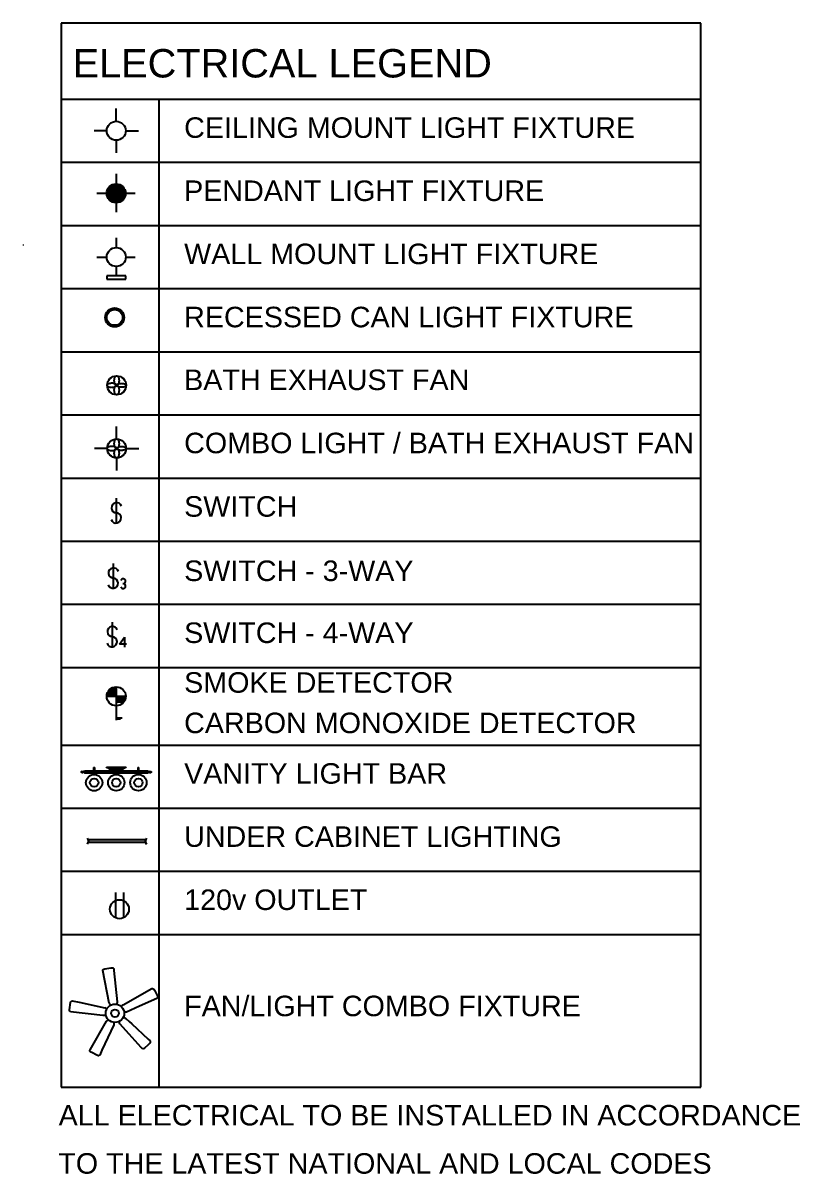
# Model space of a CAD drawing. Header units: inches. Extents: x -28708 to -16583, y 64755 to 66587.
# Drawn here: x -19317.5 to -19071.5, y 65974.7 to 66339.3 of the extents above; entities that cross this region are included whole.
import ezdxf

# ---------------------------------------------------------------- set-up
doc = ezdxf.new("R2010")
doc.units = ezdxf.units.IN
doc.header["$LTSCALE"] = 20
doc.header["$MEASUREMENT"] = 0
doc.linetypes.add('HIDDEN', pattern=[0.375, 0.25, -0.125])
doc.linetypes.add('Solid', pattern=[0])
for name, color, linetype in [('ELECTRICAL FIXTURES', 1, 'Continuous'), ('ELEVATION LINES', 8, 'HIDDEN'), ('TEXT', 3, 'Continuous')]:
    doc.layers.add(name, color=color, linetype=linetype)
doc.layers.add('SPOPENINGS', color=7, linetype='Continuous', lineweight=0)
doc.styles.add('Arial', font='arial.ttf')

# ---------------------------------------------------------------- blocks, each defined once
blk = doc.blocks.new('A$C5BAE7CA6')
at = {"layer": 'SPOPENINGS', "color": 9, "linetype": 'Solid'}
blk.add_line((594.5, 608.86), (594.5, 608.61), dxfattribs=at)

msp = doc.modelspace()

# ---------------------------------------------------------------- linework, layer by layer
at = {"layer": 'ELECTRICAL FIXTURES', "linetype": 'Solid'}
for p, q in [((-19287.9328, 66308.1402), (-19287.9328, 66312.1402)), ((-19290.9328, 66305.1402), (-19294.9328, 66305.1402)), ((-19287.9328, 66302.1402), (-19287.9328, 66298.1402)), ((-19284.9328, 66305.1402), (-19280.9328, 66305.1402)), ((-19287.9953, 66291.4527), (-19287.9953, 66288.3277)), ((-19294.1203, 66285.3277), (-19290.9953, 66285.3277)), ((-19284.9953, 66285.3277), (-19281.9953, 66285.3277)), ((-19287.9953, 66282.3277), (-19287.9953, 66279.3277)), ((-19287.9328, 66271.2652), (-19287.9328, 66268.1402)), ((-19294.0578, 66265.1402), (-19290.9328, 66265.1402)), ((-19287.9328, 66262.1402), (-19287.9328, 66259.1402)), ((-19284.9328, 66265.1402), (-19281.9328, 66265.1402)), ((-19284.9328, 66259.1402), (-19290.9328, 66259.1402)), ((-19290.9328, 66259.1402), (-19290.9328, 66258.1402)), ((-19290.9328, 66258.1402), (-19284.9328, 66258.1402)), ((-19284.9328, 66258.1402), (-19284.9328, 66259.1402)), ((-19290.168, 66225.1294), (-19290.0578, 66225.1646)), ((-19290.0578, 66225.1646), (-19289.9416, 66225.1948)), ((-19289.9416, 66225.1948), (-19289.8206, 66225.2199)), ((-19289.8206, 66225.2199), (-19289.6958, 66225.2396)), ((-19289.6958, 66225.2396), (-19289.5681, 66225.2536)), ((-19289.5681, 66225.2536), (-19289.4384, 66225.2622)), ((-19289.4384, 66225.2622), (-19289.3078, 66225.2652)), ((-19289.3078, 66225.2652), (-19289.1769, 66225.2622)), ((-19289.1769, 66225.2622), (-19289.0472, 66225.2536)), ((-19289.0472, 66225.2536), (-19288.9195, 66225.2396)), ((-19288.9195, 66225.2396), (-19288.7947, 66225.2199)), ((-19288.7947, 66225.2199), (-19288.6737, 66225.1948)), ((-19288.6737, 66225.1948), (-19288.5578, 66225.1646)), ((-19288.5578, 66226.015), (-19288.5548, 66226.1459)), ((-19288.5548, 66225.8843), (-19288.5578, 66226.015)), ((-19288.5578, 66225.1646), (-19288.4473, 66225.1294)), ((-19288.5548, 66226.1459), (-19288.5462, 66226.2755)), ((-19288.5462, 66225.7546), (-19288.5548, 66225.8843)), ((-19288.5462, 66226.2755), (-19288.5322, 66226.4032)), ((-19288.5322, 66225.6269), (-19288.5462, 66225.7546)), ((-19288.5322, 66226.4032), (-19288.5125, 66226.528)), ((-19288.5125, 66225.5022), (-19288.5322, 66225.6269)), ((-19288.5125, 66226.528), (-19288.4874, 66226.6491)), ((-19288.4874, 66225.3811), (-19288.5125, 66225.5022)), ((-19288.4874, 66226.6491), (-19288.4571, 66226.765)), ((-19288.4571, 66225.265), (-19288.4874, 66225.3811)), ((-19288.4571, 66226.765), (-19288.4219, 66226.8754)), ((-19288.4219, 66225.1547), (-19288.4571, 66225.265)), ((-19288.4219, 66226.8754), (-19288.3821, 66226.9793)), ((-19288.3821, 66225.0509), (-19288.4219, 66225.1547)), ((-19288.3821, 66226.9793), (-19288.338, 66227.0757)), ((-19288.338, 66227.0757), (-19288.2898, 66227.1641)), ((-19288.2898, 66227.1641), (-19288.2379, 66227.2438)), ((-19288.2379, 66227.2438), (-19288.1828, 66227.3142)), ((-19288.1828, 66227.3142), (-19288.1247, 66227.3745)), ((-19288.1247, 66227.3745), (-19288.0642, 66227.4247)), ((-19288.0642, 66227.4247), (-19288.0017, 66227.464)), ((-19288.0017, 66227.464), (-19287.9379, 66227.4923)), ((-19287.9379, 66227.4923), (-19287.873, 66227.5093)), ((-19287.873, 66227.5093), (-19287.8078, 66227.5152)), ((-19287.8078, 66227.5152), (-19287.7426, 66227.5093)), ((-19287.7426, 66227.5093), (-19287.6776, 66227.4923)), ((-19287.6776, 66227.4923), (-19287.6139, 66227.464)), ((-19287.6139, 66227.464), (-19287.5514, 66227.4247)), ((-19287.5514, 66227.4247), (-19287.4908, 66227.3745)), ((-19287.4908, 66227.3745), (-19287.433, 66227.3142)), ((-19287.433, 66227.3142), (-19287.3776, 66227.2438)), ((-19287.3776, 66227.2438), (-19287.3257, 66227.1641)), ((-19287.3257, 66227.1641), (-19287.2775, 66227.0757)), ((-19287.2775, 66227.0757), (-19287.2335, 66226.9793)), ((-19287.2335, 66226.9793), (-19287.1936, 66226.8754)), ((-19287.1936, 66225.1547), (-19287.2335, 66225.0509)), ((-19287.1936, 66226.8754), (-19287.1584, 66226.7652)), ((-19287.1584, 66225.2652), (-19287.1936, 66225.1547)), ((-19287.1584, 66226.7652), (-19287.1281, 66226.6491)), ((-19287.1281, 66225.3811), (-19287.1584, 66225.2652)), ((-19287.1281, 66226.6491), (-19287.103, 66226.528)), ((-19287.103, 66225.5022), (-19287.1281, 66225.3811)), ((-19287.103, 66226.528), (-19287.0834, 66226.4032)), ((-19287.0834, 66225.6269), (-19287.103, 66225.5022)), ((-19287.0834, 66226.4032), (-19287.0693, 66226.2755)), ((-19287.0693, 66225.7546), (-19287.0834, 66225.6269)), ((-19287.0693, 66226.2755), (-19287.0607, 66226.1459)), ((-19287.0607, 66225.8843), (-19287.0693, 66225.7546)), ((-19287.0607, 66226.1459), (-19287.0578, 66226.0152)), ((-19287.0578, 66226.0152), (-19287.0607, 66225.8843)), ((-19286.5683, 66225.1306), (-19286.4387, 66225.1377)), ((-19286.4387, 66225.1377), (-19286.308, 66225.1402)), ((-19286.308, 66225.1402), (-19286.1771, 66225.1377)), ((-19286.1771, 66225.1377), (-19286.0474, 66225.1306)), ((-19290.8078, 66224.515), (-19290.8019, 66224.5804)), ((-19290.8019, 66224.4497), (-19290.8078, 66224.515)), ((-19290.8019, 66224.5804), (-19290.7849, 66224.6454)), ((-19290.7849, 66224.3848), (-19290.8019, 66224.4497)), ((-19290.7849, 66224.6454), (-19290.7566, 66224.7091)), ((-19290.7566, 66224.3211), (-19290.7849, 66224.3848)), ((-19290.7566, 66224.7091), (-19290.7172, 66224.7716)), ((-19290.7172, 66224.2586), (-19290.7566, 66224.3211)), ((-19290.7172, 66224.7716), (-19290.667, 66224.8321)), ((-19290.667, 66224.198), (-19290.7172, 66224.2586)), ((-19290.667, 66224.8321), (-19290.6067, 66224.89)), ((-19290.6067, 66224.14), (-19290.667, 66224.198)), ((-19290.6067, 66224.89), (-19290.5364, 66224.9453)), ((-19290.5364, 66224.0848), (-19290.6067, 66224.14)), ((-19290.5364, 66224.9453), (-19290.4566, 66224.9972)), ((-19290.4566, 66224.0329), (-19290.5364, 66224.0848)), ((-19290.4566, 66224.9972), (-19290.3683, 66225.0455)), ((-19290.3683, 66223.9847), (-19290.4566, 66224.0329)), ((-19290.3683, 66225.0455), (-19290.2718, 66225.0895)), ((-19290.2718, 66223.9406), (-19290.3683, 66223.9847)), ((-19290.2718, 66225.0895), (-19290.168, 66225.1294)), ((-19290.168, 66223.9008), (-19290.2718, 66223.9406)), ((-19290.0575, 66223.8656), (-19290.168, 66223.9008)), ((-19289.9416, 66223.8353), (-19290.0575, 66223.8656)), ((-19289.8206, 66223.8102), (-19289.9416, 66223.8353)), ((-19289.6958, 66223.7905), (-19289.8206, 66223.8102)), ((-19289.5681, 66223.7765), (-19289.6958, 66223.7905)), ((-19289.4384, 66223.7679), (-19289.5681, 66223.7765)), ((-19289.3075, 66223.7652), (-19289.4384, 66223.7679)), ((-19289.1769, 66223.7679), (-19289.3075, 66223.7652)), ((-19289.0472, 66223.7765), (-19289.1769, 66223.7679)), ((-19288.9195, 66223.7905), (-19289.0472, 66223.7765)), ((-19288.7947, 66223.8102), (-19288.9195, 66223.7905)), ((-19288.6737, 66223.8353), (-19288.7947, 66223.8102)), ((-19288.5575, 66223.8656), (-19288.6737, 66223.8353)), ((-19288.5578, 66223.015), (-19288.5548, 66223.1459)), ((-19288.5548, 66222.8843), (-19288.5578, 66223.015)), ((-19288.4473, 66223.9008), (-19288.5575, 66223.8656)), ((-19288.5548, 66223.1459), (-19288.5462, 66223.2755)), ((-19288.5462, 66222.7546), (-19288.5548, 66222.8843)), ((-19288.5462, 66223.2755), (-19288.5322, 66223.4032)), ((-19288.5322, 66222.6269), (-19288.5462, 66222.7546)), ((-19288.5322, 66223.4032), (-19288.5125, 66223.528)), ((-19288.5125, 66222.5022), (-19288.5322, 66222.6269)), ((-19288.5125, 66223.528), (-19288.4874, 66223.6491)), ((-19288.4874, 66222.3811), (-19288.5125, 66222.5022)), ((-19288.4874, 66223.6491), (-19288.4571, 66223.765)), ((-19288.4571, 66222.265), (-19288.4874, 66222.3811)), ((-19288.4571, 66223.765), (-19288.4219, 66223.8754)), ((-19288.4219, 66222.1547), (-19288.4571, 66222.265)), ((-19288.4473, 66225.1294), (-19288.3434, 66225.0895)), ((-19288.3434, 66223.9406), (-19288.4473, 66223.9008)), ((-19288.4219, 66223.8754), (-19288.3821, 66223.9793)), ((-19288.3821, 66222.0509), (-19288.4219, 66222.1547)), ((-19288.338, 66224.9544), (-19288.3821, 66225.0509)), ((-19288.3821, 66223.9793), (-19288.338, 66224.0757)), ((-19288.338, 66221.9544), (-19288.3821, 66222.0509)), ((-19288.3434, 66225.0895), (-19288.247, 66225.0455)), ((-19288.247, 66223.9847), (-19288.3434, 66223.9406)), ((-19288.2898, 66224.8661), (-19288.338, 66224.9544)), ((-19288.338, 66224.0757), (-19288.2898, 66224.1641)), ((-19288.2898, 66221.8661), (-19288.338, 66221.9544)), ((-19288.2379, 66224.7864), (-19288.2898, 66224.8661)), ((-19288.2898, 66224.1641), (-19288.2379, 66224.2438)), ((-19288.2379, 66221.7864), (-19288.2898, 66221.8661)), ((-19288.247, 66225.0455), (-19288.1587, 66224.9972)), ((-19288.1587, 66224.0329), (-19288.247, 66223.9847)), ((-19288.1825, 66224.716), (-19288.2379, 66224.7864)), ((-19288.2379, 66224.2438), (-19288.1828, 66224.3142)), ((-19288.1825, 66221.716), (-19288.2379, 66221.7864)), ((-19288.1828, 66224.3142), (-19288.1247, 66224.3745)), ((-19288.1247, 66224.6557), (-19288.1825, 66224.716)), ((-19288.1247, 66221.6557), (-19288.1825, 66221.716)), ((-19288.1587, 66224.9972), (-19288.0789, 66224.9453)), ((-19288.0789, 66224.0848), (-19288.1587, 66224.0329)), ((-19288.0642, 66224.6055), (-19288.1247, 66224.6557)), ((-19288.1247, 66224.3745), (-19288.0642, 66224.4247)), ((-19288.0642, 66221.6055), (-19288.1247, 66221.6557)), ((-19288.0789, 66224.9453), (-19288.0086, 66224.8902)), ((-19288.0086, 66224.1402), (-19288.0789, 66224.0848)), ((-19288.0017, 66224.5661), (-19288.0642, 66224.6055)), ((-19288.0642, 66224.4247), (-19288.0017, 66224.464)), ((-19288.0017, 66221.5661), (-19288.0642, 66221.6055)), ((-19288.0086, 66224.8902), (-19287.9483, 66224.8321)), ((-19287.9483, 66224.198), (-19288.0086, 66224.1402)), ((-19287.9379, 66224.5378), (-19288.0017, 66224.5661)), ((-19288.0017, 66224.464), (-19287.9379, 66224.4923)), ((-19287.9379, 66221.5378), (-19288.0017, 66221.5661)), ((-19287.9483, 66224.8321), (-19287.8981, 66224.7716)), ((-19287.8981, 66224.2586), (-19287.9483, 66224.198)), ((-19287.873, 66224.5209), (-19287.9379, 66224.5378)), ((-19287.9379, 66224.4923), (-19287.873, 66224.5093)), ((-19287.873, 66221.5209), (-19287.9379, 66221.5378)), ((-19287.8981, 66224.7716), (-19287.8587, 66224.7091)), ((-19287.8587, 66224.3211), (-19287.8981, 66224.2586)), ((-19287.8078, 66224.5152), (-19287.873, 66224.5209)), ((-19287.873, 66224.5093), (-19287.8078, 66224.5152)), ((-19287.8078, 66221.5152), (-19287.873, 66221.5209)), ((-19287.8587, 66224.7091), (-19287.8304, 66224.6454)), ((-19287.8304, 66224.3848), (-19287.8587, 66224.3211)), ((-19287.8304, 66224.6454), (-19287.8134, 66224.5804)), ((-19287.8134, 66224.4497), (-19287.8304, 66224.3848)), ((-19287.8134, 66224.5804), (-19287.8078, 66224.5152)), ((-19287.8078, 66224.5152), (-19287.8134, 66224.4497)), ((-19287.8078, 66224.515), (-19287.8021, 66224.5696)), ((-19287.7426, 66224.5209), (-19287.8078, 66224.5152)), ((-19287.8078, 66224.5152), (-19287.7426, 66224.5093)), ((-19287.8021, 66224.4606), (-19287.8078, 66224.515)), ((-19287.7426, 66221.5209), (-19287.8078, 66221.5152)), ((-19287.8021, 66224.5696), (-19287.7851, 66224.6237)), ((-19287.7851, 66224.4064), (-19287.8021, 66224.4606)), ((-19287.7851, 66224.6237), (-19287.7568, 66224.6769)), ((-19287.7568, 66224.3533), (-19287.7851, 66224.4064)), ((-19287.7568, 66224.6769), (-19287.7175, 66224.7288)), ((-19287.7175, 66224.3014), (-19287.7568, 66224.3533)), ((-19287.6776, 66224.5378), (-19287.7426, 66224.5209)), ((-19287.7426, 66224.5093), (-19287.6776, 66224.4923)), ((-19287.6776, 66221.5378), (-19287.7426, 66221.5209)), ((-19287.7175, 66224.7288), (-19287.6673, 66224.7792)), ((-19287.6673, 66224.2509), (-19287.7175, 66224.3014)), ((-19287.6139, 66224.5661), (-19287.6776, 66224.5378)), ((-19287.6776, 66224.4923), (-19287.6139, 66224.464)), ((-19287.6139, 66221.5661), (-19287.6776, 66221.5378)), ((-19287.6673, 66224.7792), (-19287.607, 66224.8275)), ((-19287.607, 66224.2025), (-19287.6673, 66224.2509)), ((-19287.5514, 66224.6055), (-19287.6139, 66224.5661)), ((-19287.6139, 66224.464), (-19287.5514, 66224.4247)), ((-19287.5514, 66221.6055), (-19287.6139, 66221.5661)), ((-19287.607, 66224.8275), (-19287.5366, 66224.8735)), ((-19287.5366, 66224.1567), (-19287.607, 66224.2025)), ((-19287.4908, 66224.6557), (-19287.5514, 66224.6055)), ((-19287.5514, 66224.4247), (-19287.4908, 66224.3745)), ((-19287.4908, 66221.6557), (-19287.5514, 66221.6055)), ((-19287.5366, 66224.8735), (-19287.4569, 66224.9168)), ((-19287.4569, 66224.1134), (-19287.5366, 66224.1567)), ((-19287.4328, 66224.716), (-19287.4908, 66224.6557)), ((-19287.4908, 66224.3745), (-19287.433, 66224.3142)), ((-19287.4328, 66221.716), (-19287.4908, 66221.6557)), ((-19287.4569, 66224.9168), (-19287.3685, 66224.9571)), ((-19287.3685, 66224.073), (-19287.4569, 66224.1134)), ((-19287.433, 66224.3142), (-19287.3776, 66224.2438)), ((-19287.3776, 66224.7864), (-19287.4328, 66224.716)), ((-19287.3776, 66221.7864), (-19287.4328, 66221.716)), ((-19287.3257, 66224.8661), (-19287.3776, 66224.7864)), ((-19287.3776, 66224.2438), (-19287.3257, 66224.1641)), ((-19287.3257, 66221.8661), (-19287.3776, 66221.7864)), ((-19287.3685, 66224.9571), (-19287.2721, 66224.9938)), ((-19287.2721, 66224.0364), (-19287.3685, 66224.073)), ((-19287.2775, 66224.9544), (-19287.3257, 66224.8661)), ((-19287.3257, 66224.1641), (-19287.2775, 66224.0757)), ((-19287.2775, 66221.9544), (-19287.3257, 66221.8661)), ((-19287.2335, 66225.0509), (-19287.2775, 66224.9544)), ((-19287.2775, 66224.0757), (-19287.2335, 66223.9793)), ((-19287.2335, 66222.0509), (-19287.2775, 66221.9544)), ((-19287.2721, 66224.9938), (-19287.1682, 66225.027)), ((-19287.1682, 66224.0031), (-19287.2721, 66224.0364)), ((-19287.2335, 66223.9793), (-19287.1936, 66223.8754)), ((-19287.1936, 66222.1547), (-19287.2335, 66222.0509)), ((-19287.1936, 66223.8754), (-19287.1584, 66223.7652)), ((-19287.1584, 66222.2652), (-19287.1936, 66222.1547)), ((-19287.1682, 66225.027), (-19287.058, 66225.0563)), ((-19287.0578, 66223.9739), (-19287.1682, 66224.0031)), ((-19287.1584, 66223.7652), (-19287.1281, 66223.6491)), ((-19287.1281, 66222.3811), (-19287.1584, 66222.2652)), ((-19287.1281, 66223.6491), (-19287.103, 66223.528)), ((-19287.103, 66222.5022), (-19287.1281, 66222.3811)), ((-19287.103, 66223.528), (-19287.0834, 66223.4032)), ((-19287.0834, 66222.6269), (-19287.103, 66222.5022)), ((-19287.0834, 66223.4032), (-19287.0693, 66223.2755)), ((-19287.0693, 66222.7546), (-19287.0834, 66222.6269)), ((-19287.0693, 66223.2755), (-19287.0607, 66223.1459)), ((-19287.0607, 66222.8843), (-19287.0693, 66222.7546)), ((-19287.0607, 66223.1459), (-19287.0578, 66223.0152)), ((-19287.0578, 66223.0152), (-19287.0607, 66222.8843)), ((-19287.058, 66225.0563), (-19286.9419, 66225.0816)), ((-19286.9419, 66223.9485), (-19287.0578, 66223.9739)), ((-19286.9419, 66225.0816), (-19286.8208, 66225.1023)), ((-19286.8208, 66223.9278), (-19286.9419, 66223.9485)), ((-19286.8208, 66225.1023), (-19286.6961, 66225.1188)), ((-19286.6961, 66223.9114), (-19286.8208, 66223.9278)), ((-19286.6961, 66225.1188), (-19286.5683, 66225.1306)), ((-19286.5683, 66223.8996), (-19286.6961, 66223.9114)), ((-19286.4387, 66223.8924), (-19286.5683, 66223.8996)), ((-19286.3078, 66223.8902), (-19286.4387, 66223.8924)), ((-19286.1771, 66223.8924), (-19286.3078, 66223.8902)), ((-19286.0474, 66223.8996), (-19286.1771, 66223.8924)), ((-19286.0474, 66225.1306), (-19285.9197, 66225.1188)), ((-19285.9197, 66223.9114), (-19286.0474, 66223.8996)), ((-19285.9197, 66225.1188), (-19285.795, 66225.1023)), ((-19285.795, 66223.9278), (-19285.9197, 66223.9114)), ((-19285.795, 66225.1023), (-19285.6739, 66225.0816)), ((-19285.6739, 66223.9485), (-19285.795, 66223.9278)), ((-19285.6739, 66225.0816), (-19285.558, 66225.0563)), ((-19285.5578, 66223.9739), (-19285.6739, 66223.9485)), ((-19285.558, 66225.0563), (-19285.4475, 66225.027)), ((-19285.4475, 66224.0031), (-19285.5578, 66223.9739)), ((-19285.4475, 66225.027), (-19285.3437, 66224.9938)), ((-19285.3437, 66224.0364), (-19285.4475, 66224.0031)), ((-19285.3437, 66224.9938), (-19285.2472, 66224.9571)), ((-19285.2472, 66224.073), (-19285.3437, 66224.0364)), ((-19285.2472, 66224.9571), (-19285.1589, 66224.9168)), ((-19285.1589, 66224.1134), (-19285.2472, 66224.073)), ((-19285.1589, 66224.9168), (-19285.0792, 66224.8735)), ((-19285.0792, 66224.1567), (-19285.1589, 66224.1134)), ((-19285.0792, 66224.8735), (-19285.0088, 66224.8277)), ((-19285.0088, 66224.2027), (-19285.0792, 66224.1567)), ((-19285.0088, 66224.8277), (-19284.9485, 66224.7792)), ((-19284.9485, 66224.2509), (-19285.0088, 66224.2027)), ((-19284.9485, 66224.7792), (-19284.8983, 66224.7288)), ((-19284.8983, 66224.3014), (-19284.9485, 66224.2509)), ((-19284.8983, 66224.7288), (-19284.8589, 66224.6769)), ((-19284.8589, 66224.3533), (-19284.8983, 66224.3014)), ((-19284.8589, 66224.6769), (-19284.8306, 66224.6237)), ((-19284.8306, 66224.4064), (-19284.8589, 66224.3533)), ((-19284.8306, 66224.6237), (-19284.8137, 66224.5696)), ((-19284.8137, 66224.4606), (-19284.8306, 66224.4064)), ((-19284.8137, 66224.5696), (-19284.8078, 66224.5152)), ((-19284.8078, 66224.5152), (-19284.8137, 66224.4606)), ((-19287.8078, 66207.5152), (-19287.8078, 66211.5152)), ((-19288.4219, 66206.8754), (-19288.3821, 66206.9793)), ((-19288.3821, 66206.9793), (-19288.338, 66207.0757)), ((-19288.338, 66207.0757), (-19288.2898, 66207.1641)), ((-19288.2898, 66207.1641), (-19288.2379, 66207.2438)), ((-19288.2379, 66207.2438), (-19288.1828, 66207.3142)), ((-19288.1828, 66207.3142), (-19288.1247, 66207.3745)), ((-19288.1247, 66207.3745), (-19288.0642, 66207.4247)), ((-19288.0642, 66207.4247), (-19288.0017, 66207.464)), ((-19288.0017, 66207.464), (-19287.9379, 66207.4923)), ((-19287.9379, 66207.4923), (-19287.873, 66207.5093)), ((-19287.873, 66207.5093), (-19287.8078, 66207.5152)), ((-19287.8078, 66207.5152), (-19287.7426, 66207.5093)), ((-19287.7426, 66207.5093), (-19287.6776, 66207.4923)), ((-19287.6776, 66207.4923), (-19287.6139, 66207.464)), ((-19287.6139, 66207.464), (-19287.5514, 66207.4247)), ((-19287.5514, 66207.4247), (-19287.4908, 66207.3745)), ((-19287.4908, 66207.3745), (-19287.433, 66207.3142)), ((-19287.433, 66207.3142), (-19287.3776, 66207.2438)), ((-19287.3776, 66207.2438), (-19287.3257, 66207.1641)), ((-19287.3257, 66207.1641), (-19287.2775, 66207.0757)), ((-19287.2775, 66207.0757), (-19287.2335, 66206.9793)), ((-19287.2335, 66206.9793), (-19287.1936, 66206.8754)), ((-19290.8078, 66204.5152), (-19294.8078, 66204.5152)), ((-19290.8078, 66204.515), (-19290.8019, 66204.5804)), ((-19290.8019, 66204.4497), (-19290.8078, 66204.515)), ((-19290.8019, 66204.5804), (-19290.7849, 66204.6454)), ((-19290.7849, 66204.3848), (-19290.8019, 66204.4497)), ((-19290.7849, 66204.6454), (-19290.7566, 66204.7091)), ((-19290.7566, 66204.3211), (-19290.7849, 66204.3848)), ((-19290.7566, 66204.7091), (-19290.7172, 66204.7716)), ((-19290.7172, 66204.2586), (-19290.7566, 66204.3211)), ((-19290.7172, 66204.7716), (-19290.667, 66204.8321)), ((-19290.667, 66204.198), (-19290.7172, 66204.2586)), ((-19290.667, 66204.8321), (-19290.6067, 66204.89)), ((-19290.6067, 66204.14), (-19290.667, 66204.198)), ((-19290.6067, 66204.89), (-19290.5364, 66204.9453)), ((-19290.5364, 66204.0848), (-19290.6067, 66204.14)), ((-19290.5364, 66204.9453), (-19290.4566, 66204.9972)), ((-19290.4566, 66204.0329), (-19290.5364, 66204.0848)), ((-19290.4566, 66204.9972), (-19290.3683, 66205.0455)), ((-19290.3683, 66203.9847), (-19290.4566, 66204.0329)), ((-19290.3683, 66205.0455), (-19290.2718, 66205.0895)), ((-19290.2718, 66203.9406), (-19290.3683, 66203.9847)), ((-19290.2718, 66205.0895), (-19290.168, 66205.1294)), ((-19290.168, 66203.9008), (-19290.2718, 66203.9406)), ((-19290.168, 66205.1294), (-19290.0578, 66205.1646)), ((-19290.0575, 66203.8656), (-19290.168, 66203.9008)), ((-19290.0578, 66205.1646), (-19289.9416, 66205.1948)), ((-19289.9416, 66203.8353), (-19290.0575, 66203.8656)), ((-19289.9416, 66205.1948), (-19289.8206, 66205.2199)), ((-19289.8206, 66203.8102), (-19289.9416, 66203.8353)), ((-19289.8206, 66205.2199), (-19289.6958, 66205.2396)), ((-19289.6958, 66203.7905), (-19289.8206, 66203.8102)), ((-19289.6958, 66205.2396), (-19289.5681, 66205.2536)), ((-19289.5681, 66203.7765), (-19289.6958, 66203.7905)), ((-19289.5681, 66205.2536), (-19289.4384, 66205.2622)), ((-19289.4384, 66203.7679), (-19289.5681, 66203.7765)), ((-19289.4384, 66205.2622), (-19289.3078, 66205.2652)), ((-19289.3075, 66203.7652), (-19289.4384, 66203.7679)), ((-19289.3078, 66205.2652), (-19289.1769, 66205.2622)), ((-19289.1769, 66203.7679), (-19289.3075, 66203.7652)), ((-19289.1769, 66205.2622), (-19289.0472, 66205.2536)), ((-19289.0472, 66203.7765), (-19289.1769, 66203.7679)), ((-19289.0472, 66205.2536), (-19288.9195, 66205.2396)), ((-19288.9195, 66203.7905), (-19289.0472, 66203.7765)), ((-19288.9195, 66205.2396), (-19288.7947, 66205.2199)), ((-19288.7947, 66203.8102), (-19288.9195, 66203.7905)), ((-19288.7947, 66205.2199), (-19288.6737, 66205.1948)), ((-19288.6737, 66203.8353), (-19288.7947, 66203.8102)), ((-19288.6737, 66205.1948), (-19288.5578, 66205.1646)), ((-19288.5575, 66203.8656), (-19288.6737, 66203.8353)), ((-19288.5578, 66206.015), (-19288.5548, 66206.1459)), ((-19288.5548, 66205.8843), (-19288.5578, 66206.015)), ((-19288.5578, 66205.1646), (-19288.4473, 66205.1294)), ((-19288.4473, 66203.9008), (-19288.5575, 66203.8656)), ((-19288.5548, 66206.1459), (-19288.5462, 66206.2755)), ((-19288.5462, 66205.7546), (-19288.5548, 66205.8843)), ((-19288.5548, 66203.1459), (-19288.5462, 66203.2755)), ((-19288.5462, 66206.2755), (-19288.5322, 66206.4032)), ((-19288.5322, 66205.6269), (-19288.5462, 66205.7546)), ((-19288.5462, 66203.2755), (-19288.5322, 66203.4032)), ((-19288.5322, 66206.4032), (-19288.5125, 66206.528)), ((-19288.5125, 66205.5022), (-19288.5322, 66205.6269)), ((-19288.5322, 66203.4032), (-19288.5125, 66203.528)), ((-19288.5125, 66206.528), (-19288.4874, 66206.6491)), ((-19288.4874, 66205.3811), (-19288.5125, 66205.5022)), ((-19288.5125, 66203.528), (-19288.4874, 66203.6491)), ((-19288.4874, 66206.6491), (-19288.4571, 66206.765)), ((-19288.4571, 66205.265), (-19288.4874, 66205.3811)), ((-19288.4874, 66203.6491), (-19288.4571, 66203.765)), ((-19288.4571, 66206.765), (-19288.4219, 66206.8754)), ((-19288.4219, 66205.1547), (-19288.4571, 66205.265)), ((-19288.4571, 66203.765), (-19288.4219, 66203.8754)), ((-19288.4473, 66205.1294), (-19288.3434, 66205.0895)), ((-19288.3434, 66203.9406), (-19288.4473, 66203.9008)), ((-19288.3821, 66205.0509), (-19288.4219, 66205.1547)), ((-19288.4219, 66203.8754), (-19288.3821, 66203.9793)), ((-19288.338, 66204.9544), (-19288.3821, 66205.0509)), ((-19288.3821, 66203.9793), (-19288.338, 66204.0757)), ((-19288.3434, 66205.0895), (-19288.247, 66205.0455)), ((-19288.247, 66203.9847), (-19288.3434, 66203.9406)), ((-19288.2898, 66204.8661), (-19288.338, 66204.9544)), ((-19288.338, 66204.0757), (-19288.2898, 66204.1641)), ((-19288.2379, 66204.7864), (-19288.2898, 66204.8661)), ((-19288.2898, 66204.1641), (-19288.2379, 66204.2438)), ((-19288.247, 66205.0455), (-19288.1587, 66204.9972)), ((-19288.1587, 66204.0329), (-19288.247, 66203.9847)), ((-19288.1825, 66204.716), (-19288.2379, 66204.7864)), ((-19288.2379, 66204.2438), (-19288.1828, 66204.3142)), ((-19288.1828, 66204.3142), (-19288.1247, 66204.3745)), ((-19288.1247, 66204.6557), (-19288.1825, 66204.716)), ((-19288.1587, 66204.9972), (-19288.0789, 66204.9453)), ((-19288.0789, 66204.0848), (-19288.1587, 66204.0329)), ((-19288.0642, 66204.6055), (-19288.1247, 66204.6557)), ((-19288.1247, 66204.3745), (-19288.0642, 66204.4247)), ((-19288.0789, 66204.9453), (-19288.0086, 66204.8902)), ((-19288.0086, 66204.1402), (-19288.0789, 66204.0848)), ((-19288.0017, 66204.5661), (-19288.0642, 66204.6055)), ((-19288.0642, 66204.4247), (-19288.0017, 66204.464)), ((-19288.0086, 66204.8902), (-19287.9483, 66204.8321)), ((-19287.9483, 66204.198), (-19288.0086, 66204.1402)), ((-19287.9379, 66204.5378), (-19288.0017, 66204.5661)), ((-19288.0017, 66204.464), (-19287.9379, 66204.4923)), ((-19287.9483, 66204.8321), (-19287.8981, 66204.7716)), ((-19287.8981, 66204.2586), (-19287.9483, 66204.198)), ((-19287.873, 66204.5209), (-19287.9379, 66204.5378)), ((-19287.9379, 66204.4923), (-19287.873, 66204.5093)), ((-19287.8981, 66204.7716), (-19287.8587, 66204.7091)), ((-19287.8587, 66204.3211), (-19287.8981, 66204.2586)), ((-19287.8078, 66204.5152), (-19287.873, 66204.5209)), ((-19287.873, 66204.5093), (-19287.8078, 66204.5152)), ((-19287.8587, 66204.7091), (-19287.8304, 66204.6454)), ((-19287.8304, 66204.3848), (-19287.8587, 66204.3211)), ((-19287.8304, 66204.6454), (-19287.8134, 66204.5804)), ((-19287.8134, 66204.4497), (-19287.8304, 66204.3848)), ((-19287.8134, 66204.5804), (-19287.8078, 66204.5152)), ((-19287.8078, 66204.5152), (-19287.8134, 66204.4497)), ((-19287.8078, 66204.515), (-19287.8021, 66204.5696)), ((-19287.7426, 66204.5209), (-19287.8078, 66204.5152)), ((-19287.8078, 66204.5152), (-19287.7426, 66204.5093)), ((-19287.8021, 66204.4606), (-19287.8078, 66204.515)), ((-19287.8021, 66204.5696), (-19287.7851, 66204.6237)), ((-19287.7851, 66204.4064), (-19287.8021, 66204.4606)), ((-19287.7851, 66204.6237), (-19287.7568, 66204.6769)), ((-19287.7568, 66204.3533), (-19287.7851, 66204.4064)), ((-19287.7568, 66204.6769), (-19287.7175, 66204.7288)), ((-19287.7175, 66204.3014), (-19287.7568, 66204.3533)), ((-19287.6776, 66204.5378), (-19287.7426, 66204.5209)), ((-19287.7426, 66204.5093), (-19287.6776, 66204.4923)), ((-19287.7175, 66204.7288), (-19287.6673, 66204.7792)), ((-19287.6673, 66204.2509), (-19287.7175, 66204.3014)), ((-19287.6139, 66204.5661), (-19287.6776, 66204.5378)), ((-19287.6776, 66204.4923), (-19287.6139, 66204.464)), ((-19287.6673, 66204.7792), (-19287.607, 66204.8275)), ((-19287.607, 66204.2025), (-19287.6673, 66204.2509)), ((-19287.5514, 66204.6055), (-19287.6139, 66204.5661)), ((-19287.6139, 66204.464), (-19287.5514, 66204.4247)), ((-19287.607, 66204.8275), (-19287.5366, 66204.8735)), ((-19287.5366, 66204.1567), (-19287.607, 66204.2025)), ((-19287.4908, 66204.6557), (-19287.5514, 66204.6055)), ((-19287.5514, 66204.4247), (-19287.4908, 66204.3745)), ((-19287.5366, 66204.8735), (-19287.4569, 66204.9168)), ((-19287.4569, 66204.1134), (-19287.5366, 66204.1567)), ((-19287.4328, 66204.716), (-19287.4908, 66204.6557)), ((-19287.4908, 66204.3745), (-19287.433, 66204.3142)), ((-19287.4569, 66204.9168), (-19287.3685, 66204.9571)), ((-19287.3685, 66204.073), (-19287.4569, 66204.1134)), ((-19287.433, 66204.3142), (-19287.3776, 66204.2438)), ((-19287.3776, 66204.7864), (-19287.4328, 66204.716)), ((-19287.3257, 66204.8661), (-19287.3776, 66204.7864)), ((-19287.3776, 66204.2438), (-19287.3257, 66204.1641)), ((-19287.3685, 66204.9571), (-19287.2721, 66204.9938)), ((-19287.2721, 66204.0364), (-19287.3685, 66204.073)), ((-19287.2775, 66204.9544), (-19287.3257, 66204.8661)), ((-19287.3257, 66204.1641), (-19287.2775, 66204.0757)), ((-19287.2335, 66205.0509), (-19287.2775, 66204.9544)), ((-19287.2775, 66204.0757), (-19287.2335, 66203.9793)), ((-19287.2721, 66204.9938), (-19287.1682, 66205.027)), ((-19287.1682, 66204.0031), (-19287.2721, 66204.0364)), ((-19287.1936, 66205.1547), (-19287.2335, 66205.0509)), ((-19287.2335, 66203.9793), (-19287.1936, 66203.8754)), ((-19287.1936, 66206.8754), (-19287.1584, 66206.7652)), ((-19287.1584, 66205.2652), (-19287.1936, 66205.1547)), ((-19287.1936, 66203.8754), (-19287.1584, 66203.7652)), ((-19287.1682, 66205.027), (-19287.058, 66205.0563)), ((-19287.0578, 66203.9739), (-19287.1682, 66204.0031)), ((-19287.1584, 66206.7652), (-19287.1281, 66206.6491)), ((-19287.1281, 66205.3811), (-19287.1584, 66205.2652)), ((-19287.1584, 66203.7652), (-19287.1281, 66203.6491)), ((-19287.1281, 66206.6491), (-19287.103, 66206.528)), ((-19287.103, 66205.5022), (-19287.1281, 66205.3811)), ((-19287.1281, 66203.6491), (-19287.103, 66203.528)), ((-19287.103, 66206.528), (-19287.0834, 66206.4032)), ((-19287.0834, 66205.6269), (-19287.103, 66205.5022)), ((-19287.103, 66203.528), (-19287.0834, 66203.4032)), ((-19287.0834, 66206.4032), (-19287.0693, 66206.2755)), ((-19287.0693, 66205.7546), (-19287.0834, 66205.6269)), ((-19287.0834, 66203.4032), (-19287.0693, 66203.2755)), ((-19287.0693, 66206.2755), (-19287.0607, 66206.1459)), ((-19287.0607, 66205.8843), (-19287.0693, 66205.7546)), ((-19287.0693, 66203.2755), (-19287.0607, 66203.1459)), ((-19287.0607, 66206.1459), (-19287.0578, 66206.0152)), ((-19287.0578, 66206.0152), (-19287.0607, 66205.8843)), ((-19287.058, 66205.0563), (-19286.9419, 66205.0816)), ((-19286.9419, 66203.9485), (-19287.0578, 66203.9739)), ((-19286.9419, 66205.0816), (-19286.8208, 66205.1023)), ((-19286.8208, 66203.9278), (-19286.9419, 66203.9485)), ((-19286.8208, 66205.1023), (-19286.6961, 66205.1188)), ((-19286.6961, 66203.9114), (-19286.8208, 66203.9278)), ((-19286.6961, 66205.1188), (-19286.5683, 66205.1306)), ((-19286.5683, 66203.8996), (-19286.6961, 66203.9114)), ((-19286.5683, 66205.1306), (-19286.4387, 66205.1377)), ((-19286.4387, 66203.8924), (-19286.5683, 66203.8996)), ((-19286.4387, 66205.1377), (-19286.308, 66205.1402)), ((-19286.3078, 66203.8902), (-19286.4387, 66203.8924)), ((-19286.308, 66205.1402), (-19286.1771, 66205.1377)), ((-19286.1771, 66203.8924), (-19286.3078, 66203.8902)), ((-19286.1771, 66205.1377), (-19286.0474, 66205.1306)), ((-19286.0474, 66203.8996), (-19286.1771, 66203.8924)), ((-19286.0474, 66205.1306), (-19285.9197, 66205.1188)), ((-19285.9197, 66203.9114), (-19286.0474, 66203.8996)), ((-19285.9197, 66205.1188), (-19285.795, 66205.1023)), ((-19285.795, 66203.9278), (-19285.9197, 66203.9114)), ((-19285.795, 66205.1023), (-19285.6739, 66205.0816)), ((-19285.6739, 66203.9485), (-19285.795, 66203.9278)), ((-19285.6739, 66205.0816), (-19285.558, 66205.0563)), ((-19285.5578, 66203.9739), (-19285.6739, 66203.9485)), ((-19285.558, 66205.0563), (-19285.4475, 66205.027)), ((-19285.4475, 66204.0031), (-19285.5578, 66203.9739)), ((-19285.4475, 66205.027), (-19285.3437, 66204.9938)), ((-19285.3437, 66204.0364), (-19285.4475, 66204.0031)), ((-19285.3437, 66204.9938), (-19285.2472, 66204.9571)), ((-19285.2472, 66204.073), (-19285.3437, 66204.0364)), ((-19285.2472, 66204.9571), (-19285.1589, 66204.9168)), ((-19285.1589, 66204.1134), (-19285.2472, 66204.073)), ((-19285.1589, 66204.9168), (-19285.0792, 66204.8735)), ((-19285.0792, 66204.1567), (-19285.1589, 66204.1134)), ((-19285.0792, 66204.8735), (-19285.0088, 66204.8277)), ((-19285.0088, 66204.2027), (-19285.0792, 66204.1567)), ((-19285.0088, 66204.8277), (-19284.9485, 66204.7792)), ((-19284.9485, 66204.2509), (-19285.0088, 66204.2027)), ((-19284.9485, 66204.7792), (-19284.8983, 66204.7288)), ((-19284.8983, 66204.3014), (-19284.9485, 66204.2509)), ((-19284.8983, 66204.7288), (-19284.8589, 66204.6769)), ((-19284.8589, 66204.3533), (-19284.8983, 66204.3014)), ((-19284.8589, 66204.6769), (-19284.8306, 66204.6237)), ((-19284.8306, 66204.4064), (-19284.8589, 66204.3533)), ((-19284.8306, 66204.6237), (-19284.8137, 66204.5696)), ((-19284.8137, 66204.4606), (-19284.8306, 66204.4064)), ((-19284.8137, 66204.5696), (-19284.8078, 66204.5152)), ((-19284.8078, 66204.5152), (-19284.8137, 66204.4606)), ((-19284.8078, 66204.5152), (-19280.8078, 66204.5152)), ((-19288.5578, 66203.015), (-19288.5548, 66203.1459)), ((-19288.5548, 66202.8843), (-19288.5578, 66203.015)), ((-19288.5462, 66202.7546), (-19288.5548, 66202.8843)), ((-19288.5322, 66202.6269), (-19288.5462, 66202.7546)), ((-19288.5125, 66202.5022), (-19288.5322, 66202.6269)), ((-19288.4874, 66202.3811), (-19288.5125, 66202.5022)), ((-19288.4571, 66202.265), (-19288.4874, 66202.3811)), ((-19288.4219, 66202.1547), (-19288.4571, 66202.265)), ((-19288.3821, 66202.0509), (-19288.4219, 66202.1547)), ((-19288.338, 66201.9544), (-19288.3821, 66202.0509)), ((-19288.2898, 66201.8661), (-19288.338, 66201.9544)), ((-19288.2379, 66201.7864), (-19288.2898, 66201.8661)), ((-19288.1825, 66201.716), (-19288.2379, 66201.7864)), ((-19288.1247, 66201.6557), (-19288.1825, 66201.716)), ((-19288.0642, 66201.6055), (-19288.1247, 66201.6557)), ((-19288.0017, 66201.5661), (-19288.0642, 66201.6055)), ((-19287.9379, 66201.5378), (-19288.0017, 66201.5661)), ((-19287.873, 66201.5209), (-19287.9379, 66201.5378)), ((-19287.8078, 66201.5152), (-19287.873, 66201.5209)), ((-19287.7426, 66201.5209), (-19287.8078, 66201.5152)), ((-19287.8078, 66201.5152), (-19287.8078, 66197.5152)), ((-19287.6776, 66201.5378), (-19287.7426, 66201.5209)), ((-19287.6139, 66201.5661), (-19287.6776, 66201.5378)), ((-19287.5514, 66201.6055), (-19287.6139, 66201.5661)), ((-19287.4908, 66201.6557), (-19287.5514, 66201.6055)), ((-19287.4328, 66201.716), (-19287.4908, 66201.6557)), ((-19287.3776, 66201.7864), (-19287.4328, 66201.716)), ((-19287.3257, 66201.8661), (-19287.3776, 66201.7864)), ((-19287.2775, 66201.9544), (-19287.3257, 66201.8661)), ((-19287.2335, 66202.0509), (-19287.2775, 66201.9544)), ((-19287.1936, 66202.1547), (-19287.2335, 66202.0509)), ((-19287.1584, 66202.2652), (-19287.1936, 66202.1547)), ((-19287.1281, 66202.3811), (-19287.1584, 66202.2652)), ((-19287.103, 66202.5022), (-19287.1281, 66202.3811)), ((-19287.0834, 66202.6269), (-19287.103, 66202.5022)), ((-19287.0693, 66202.7546), (-19287.0834, 66202.6269)), ((-19287.0607, 66202.8843), (-19287.0693, 66202.7546)), ((-19287.0607, 66203.1459), (-19287.0578, 66203.0152)), ((-19287.0578, 66203.0152), (-19287.0607, 66202.8843)), ((-19287.9328, 66188.7529), (-19287.9328, 66180.7529)), ((-19288.904, 66168.0706), (-19288.904, 66160.0706)), ((-19285.904, 66161.6956), (-19285.529, 66161.6956)), ((-19289.2349, 66149.5393), (-19289.2349, 66141.5393)), ((-19286.8597, 66142.4977), (-19285.3538, 66144.7015)), ((-19284.654, 66142.4977), (-19286.8597, 66142.4977)), ((-19285.3538, 66144.7015), (-19285.3538, 66141.6146)), ((-19287.9328, 66126.7529), (-19290.8078, 66126.7529)), ((-19290.6828, 66127.1279), (-19287.9328, 66127.1279)), ((-19290.4953, 66127.5029), (-19287.9328, 66127.5029)), ((-19290.1828, 66127.8779), (-19287.9328, 66127.8779)), ((-19287.9328, 66128.2529), (-19289.8078, 66128.2529)), ((-19289.3078, 66128.6279), (-19287.9328, 66128.6279)), ((-19287.9328, 66129.0029), (-19287.9328, 66118.4372)), ((-19290.9328, 66126.0029), (-19284.9328, 66126.0029)), ((-19290.8078, 66126.3779), (-19287.9328, 66126.3779)), ((-19287.9328, 66125.6279), (-19285.0578, 66125.6279)), ((-19285.0578, 66125.2529), (-19287.9328, 66125.2529)), ((-19287.9328, 66124.8779), (-19285.1828, 66124.8779)), ((-19287.9328, 66124.5029), (-19285.3703, 66124.5029)), ((-19285.6828, 66124.1279), (-19287.9328, 66124.1279)), ((-19287.9328, 66119.1872), (-19286.0578, 66119.1872)), ((-19286.5578, 66118.8122), (-19287.9328, 66118.8122)), ((-19298.9687, 66102.0423), (-19298.9451, 66102.1715)), ((-19298.9569, 66101.9365), (-19298.9687, 66102.0423)), ((-19298.9451, 66101.9365), (-19298.9569, 66101.9365)), ((-19298.9451, 66102.1715), (-19298.8511, 66102.3007)), ((-19298.9217, 66101.8659), (-19298.9451, 66101.9365)), ((-19298.8038, 66101.7598), (-19298.9217, 66101.8659)), ((-19298.8511, 66102.3007), (-19298.7568, 66102.3479)), ((-19298.6628, 66101.7247), (-19298.8038, 66101.7598)), ((-19298.7568, 66102.3479), (-19298.6628, 66102.3597)), ((-19298.6628, 66102.3597), (-19298.5218, 66102.3243)), ((-19298.5218, 66101.7598), (-19298.6628, 66101.7247)), ((-19298.5218, 66102.3243), (-19298.3924, 66102.2185)), ((-19298.3924, 66101.8659), (-19298.5218, 66101.7598)), ((-19298.3924, 66102.2185), (-19298.3334, 66102.2891)), ((-19298.3924, 66102.2185), (-19298.3924, 66101.8659)), ((-19298.357, 66101.8068), (-19298.3924, 66101.8659)), ((-19298.31, 66101.8186), (-19298.357, 66101.8068)), ((-19298.3334, 66102.2891), (-19298.2984, 66102.2655)), ((-19298.2627, 66101.9129), (-19298.31, 66101.8186)), ((-19298.2984, 66102.2655), (-19298.2627, 66102.1715)), ((-19298.2627, 66102.1715), (-19298.1451, 66102.2773)), ((-19298.2627, 66101.9129), (-19298.2627, 66102.1715)), ((-19298.2273, 66101.8659), (-19298.2627, 66101.9129)), ((-19298.0039, 66101.7247), (-19298.2273, 66101.8659)), ((-19298.1451, 66102.2773), (-19297.9921, 66102.3597)), ((-19297.9453, 66101.7716), (-19298.0039, 66101.7247)), ((-19297.9921, 66102.3597), (-19297.9571, 66102.3359)), ((-19297.9571, 66102.3359), (-19297.9337, 66102.3007)), ((-19297.9416, 66102.3125), (-19297.9453, 66101.7716)), ((-19297.9453, 66101.7716), (-19295.1097, 66101.7716)), ((-19295.1097, 66102.3125), (-19297.9416, 66102.3125)), ((-19295.1099, 66101.7716), (-19295.1099, 66101.2419)), ((-19295.1094, 66103.4663), (-19295.1097, 66101.7716)), ((-19295.1094, 66103.4663), (-19294.7453, 66103.4663)), ((-19294.745, 66101.7716), (-19294.7453, 66103.4663)), ((-19288.1131, 66102.3125), (-19294.745, 66102.3125)), ((-19294.745, 66101.2301), (-19294.745, 66101.7716)), ((-19294.745, 66101.7716), (-19288.1092, 66101.7716)), ((-19291.0386, 66103.5369), (-19291.0386, 66103.5605)), ((-19291.0386, 66103.5605), (-19284.8267, 66103.5605)), ((-19290.9795, 66103.4195), (-19291.0386, 66103.5369)), ((-19290.7797, 66103.3371), (-19290.9795, 66103.4195)), ((-19290.7088, 66103.2783), (-19290.7797, 66103.3371)), ((-19290.2856, 66103.2195), (-19290.7088, 66103.2783)), ((-19290.215, 66103.1602), (-19290.2856, 66103.2195)), ((-19290.2738, 66103.0431), (-19290.2618, 66103.1132)), ((-19290.2266, 66103.0192), (-19290.2738, 66103.0431)), ((-19290.2618, 66103.1132), (-19290.215, 66103.1602)), ((-19290.1441, 66102.9488), (-19290.2266, 66103.0192)), ((-19285.6505, 66103.1602), (-19290.215, 66103.1602)), ((-19289.7915, 66102.8782), (-19290.1441, 66102.9488)), ((-19288.4266, 66102.8189), (-19289.7915, 66102.8782)), ((-19288.4736, 66102.7601), (-19288.4266, 66102.8189)), ((-19288.3678, 66102.6661), (-19288.4736, 66102.7601)), ((-19288.4266, 66102.8189), (-19287.4387, 66102.8189)), ((-19288.2969, 66102.5251), (-19288.3678, 66102.6661)), ((-19288.1092, 66102.3078), (-19288.2969, 66102.5251)), ((-19288.1092, 66101.2318), (-19288.1092, 66102.3078)), ((-19287.6272, 66102.4424), (-19287.7561, 66102.3292)), ((-19287.7561, 66101.2303), (-19287.7561, 66102.3292)), ((-19281.1085, 66102.3125), (-19287.7561, 66102.3125)), ((-19287.7561, 66101.7716), (-19281.1085, 66101.7716)), ((-19287.5445, 66102.5957), (-19287.6272, 66102.4424)), ((-19287.462, 66102.6897), (-19287.5445, 66102.5957)), ((-19287.4035, 66102.7603), (-19287.462, 66102.6897)), ((-19286.0738, 66102.8782), (-19287.4387, 66102.8189)), ((-19287.4387, 66102.8189), (-19287.4035, 66102.7603)), ((-19285.7445, 66102.937), (-19286.0738, 66102.8782)), ((-19285.6739, 66102.9956), (-19285.7445, 66102.937)), ((-19285.6035, 66103.031), (-19285.6739, 66102.9956)), ((-19285.6033, 66103.2077), (-19285.6505, 66103.1602)), ((-19285.6505, 66103.1602), (-19285.5797, 66103.078)), ((-19285.5797, 66103.078), (-19285.6035, 66103.031)), ((-19285.1798, 66103.2665), (-19285.6033, 66103.2077)), ((-19285.1328, 66103.3017), (-19285.1798, 66103.2665)), ((-19285.015, 66103.3605), (-19285.1328, 66103.3017)), ((-19284.874, 66103.4313), (-19285.015, 66103.3605)), ((-19284.8267, 66103.5605), (-19284.874, 66103.4313)), ((-19281.1085, 66102.3125), (-19281.1087, 66101.2419)), ((-19281.1082, 66103.4663), (-19281.1085, 66102.3125)), ((-19281.1082, 66103.4663), (-19280.7438, 66103.4663)), ((-19280.7438, 66101.2308), (-19280.7438, 66103.4663)), ((-19277.9197, 66102.3125), (-19280.7438, 66102.3125)), ((-19280.7438, 66101.7716), (-19277.9178, 66101.7716)), ((-19277.8612, 66101.7247), (-19277.9315, 66101.7832)), ((-19277.9197, 66102.3125), (-19277.9082, 66102.3359)), ((-19277.9178, 66101.7716), (-19277.9197, 66102.3125)), ((-19277.9082, 66102.3359), (-19277.838, 66102.3479)), ((-19277.7202, 66101.8068), (-19277.8612, 66101.7247)), ((-19277.838, 66102.3479), (-19277.638, 66102.2185)), ((-19277.6023, 66101.9129), (-19277.7202, 66101.8068)), ((-19277.638, 66102.2185), (-19277.6023, 66102.1715)), ((-19277.6023, 66102.1715), (-19277.5553, 66102.2773)), ((-19277.6023, 66102.1715), (-19277.6023, 66101.9129)), ((-19277.5551, 66101.8186), (-19277.6023, 66101.9129)), ((-19277.5553, 66102.2773), (-19277.5319, 66102.2891)), ((-19277.5201, 66101.795), (-19277.5551, 66101.8186)), ((-19277.5319, 66102.2891), (-19277.4729, 66102.2185)), ((-19277.4729, 66101.8659), (-19277.5201, 66101.795)), ((-19277.4729, 66102.2185), (-19277.3434, 66102.3243)), ((-19277.4729, 66101.8659), (-19277.4729, 66102.2185)), ((-19277.3434, 66101.7598), (-19277.4729, 66101.8659)), ((-19277.3434, 66102.3243), (-19277.2022, 66102.3597)), ((-19277.2022, 66101.7247), (-19277.3434, 66101.7598)), ((-19277.2022, 66102.3597), (-19277.0615, 66102.3243)), ((-19277.1085, 66101.7362), (-19277.2022, 66101.7247)), ((-19277.0142, 66101.7832), (-19277.1085, 66101.7362)), ((-19277.0615, 66102.3243), (-19276.9438, 66102.2185)), ((-19276.9202, 66101.9129), (-19277.0142, 66101.7832)), ((-19276.9438, 66102.2185), (-19276.9084, 66102.1479)), ((-19276.8968, 66102.0423), (-19276.9202, 66101.9129)), ((-19276.9084, 66102.1479), (-19276.8968, 66102.0423)), ((-19278.712, 66080.5308), (-19296.712, 66080.5308)), ((-19296.712, 66080.5308), (-19296.712, 66079.7808)), ((-19296.712, 66079.7808), (-19278.712, 66079.7808)), ((-19278.712, 66079.7808), (-19278.712, 66080.5308)), ((-19288.1828, 66063.8246), (-19288.1828, 66055.9496)), ((-19285.6828, 66063.8246), (-19285.6828, 66055.9496)), ((-19292.1703, 66039.1731), (-19292.1421, 66039.3425)), ((-19292.1421, 66039.3425), (-19292.0575, 66039.4554)), ((-19292.0575, 66039.4554), (-19291.8881, 66039.5826)), ((-19291.8881, 66039.5826), (-19291.5494, 66039.6956)), ((-19291.5494, 66039.6956), (-19289.6018, 66040.0064)), ((-19289.6018, 66040.0064), (-19289.3902, 66040.0205)), ((-19289.3902, 66040.0205), (-19289.0658, 66039.9782)), ((-19289.0658, 66039.9782), (-19288.84, 66039.8652)), ((-19288.84, 66039.8652), (-19288.7836, 66039.7805)), ((-19288.7836, 66039.7805), (-19288.7413, 66039.6815)), ((-19288.7413, 66039.6815), (-19288.6849, 66039.173)), ((-19290.1523, 66028.8035), (-19292.1703, 66039.1731)), ((-19288.6849, 66039.173), (-19287.5981, 66029.2132)), ((-19285.7917, 66028.3371), (-19276.6468, 66033.423)), ((-19276.6468, 66033.423), (-19276.4777, 66033.4654)), ((-19276.4777, 66033.4654), (-19276.2519, 66033.3948)), ((-19276.2519, 66033.3948), (-19276.0544, 66033.2112)), ((-19276.0544, 66033.2112), (-19275.8708, 66032.9286)), ((-19275.8708, 66032.9286), (-19274.9254, 66031.0355)), ((-19302.7545, 66026.7268), (-19302.3877, 66029.0153)), ((-19302.3877, 66029.0153), (-19302.3029, 66029.1989)), ((-19302.3029, 66029.1989), (-19302.1901, 66029.3825)), ((-19302.1901, 66029.3825), (-19302.0207, 66029.5238)), ((-19302.0207, 66029.5238), (-19301.8797, 66029.5379)), ((-19301.8797, 66029.5379), (-19299.7066, 66029.0999)), ((-19299.7066, 66029.0999), (-19291.5214, 66027.3765)), ((-19290.0112, 66028.521), (-19290.1523, 66028.8035)), ((-19289.7995, 66028.2808), (-19290.0112, 66028.521)), ((-19289.6651, 66028.223), (-19289.7995, 66028.2808)), ((-19287.6828, 66028.8318), (-19287.9002, 66028.5054)), ((-19287.5981, 66029.2132), (-19287.6828, 66028.8318)), ((-19286.0456, 66028.1111), (-19285.7917, 66028.3371)), ((-19275.123, 66030.301), (-19280.542, 66027.8428)), ((-19274.9677, 66030.4141), (-19275.123, 66030.301)), ((-19274.9113, 66030.5271), (-19274.9677, 66030.4141)), ((-19274.9254, 66031.0355), (-19274.8688, 66030.6966)), ((-19274.8688, 66030.6966), (-19274.9113, 66030.5271)), ((-19302.7404, 66026.6279), (-19302.7545, 66026.7268)), ((-19302.6698, 66026.3312), (-19302.7404, 66026.6279)), ((-19302.5711, 66026.204), (-19302.6698, 66026.3312)), ((-19302.43, 66026.1192), (-19302.5711, 66026.204)), ((-19292.1703, 66024.862), (-19302.43, 66026.1192)), ((-19291.6766, 66024.8761), (-19292.1703, 66024.862)), ((-19291.4367, 66024.9607), (-19291.6766, 66024.8761)), ((-19291.3239, 66027.2776), (-19291.5214, 66027.3765)), ((-19291.2244, 66025.1153), (-19291.4367, 66024.9607)), ((-19291.3239, 66027.2776), (-19291.0697, 66027.0233)), ((-19291.0697, 66027.0233), (-19290.9798, 66026.8791)), ((-19286.2724, 66027.6806), (-19286.1585, 66027.9273)), ((-19286.1585, 66027.9273), (-19286.0456, 66028.1111)), ((-19285.1143, 66025.9922), (-19285.4562, 66026.0872)), ((-19284.6911, 66026.0063), (-19285.1143, 66025.9922)), ((-19280.5844, 66027.8428), (-19284.6911, 66026.0063)), ((-19280.542, 66027.8428), (-19280.5844, 66027.8428)), ((-19296.2065, 66014.0543), (-19291.0131, 66023.1099)), ((-19288.7413, 66021.9093), (-19292.4528, 66013.8847)), ((-19291.0131, 66023.1099), (-19290.7873, 66023.3078)), ((-19290.7873, 66023.3078), (-19290.3594, 66023.4962)), ((-19288.7879, 66022.7235), (-19288.7129, 66022.4742)), ((-19288.699, 66022.2483), (-19288.7413, 66021.9093)), ((-19288.7129, 66022.4742), (-19288.699, 66022.2483)), ((-19286.9488, 66022.7427), (-19286.9085, 66023.0652)), ((-19286.9347, 66022.531), (-19286.9488, 66022.7427)), ((-19286.8076, 66022.2483), (-19286.9347, 66022.531)), ((-19283.844, 66018.9707), (-19286.8076, 66022.2483)), ((-19285.7707, 66024.2214), (-19285.3966, 66024.2401)), ((-19285.3966, 66024.2401), (-19285.0721, 66024.113)), ((-19285.0721, 66024.113), (-19284.8745, 66023.9716)), ((-19284.8745, 66023.9716), (-19283.802, 66022.9827)), ((-19283.802, 66022.9827), (-19283.0258, 66022.2482)), ((-19283.0258, 66022.2482), (-19277.8184, 66017.3883)), ((-19280.0056, 66014.7326), (-19283.844, 66018.9707)), ((-19277.8184, 66017.3883), (-19277.2397, 66016.8516)), ((-19296.3052, 66013.7999), (-19296.2065, 66014.0543)), ((-19296.2911, 66013.7154), (-19296.3052, 66013.7999)), ((-19296.1783, 66013.4893), (-19296.2911, 66013.7154)), ((-19292.4669, 66013.8847), (-19293.1866, 66012.3449)), ((-19292.4528, 66013.8847), (-19292.4669, 66013.8847)), ((-19279.6386, 66014.3652), (-19280.0056, 66014.7326)), ((-19279.4695, 66014.3369), (-19279.6386, 66014.3652)), ((-19279.3284, 66014.3511), (-19279.4695, 66014.3369)), ((-19278.9616, 66014.5347), (-19279.3284, 66014.3511)), ((-19277.8747, 66015.6083), (-19278.9616, 66014.5347)), ((-19277.3527, 66016.1594), (-19277.8747, 66015.6083)), ((-19277.2256, 66016.3714), (-19277.3527, 66016.1594)), ((-19277.2397, 66016.8516), (-19277.1692, 66016.7384)), ((-19277.1551, 66016.6396), (-19277.2256, 66016.3714)), ((-19277.1692, 66016.7384), (-19277.1551, 66016.6396)), ((-19295.9243, 66013.2491), (-19296.1783, 66013.4893)), ((-19293.9062, 66012.2178), (-19295.9243, 66013.2491)), ((-19293.5677, 66012.1613), (-19293.9062, 66012.2178)), ((-19293.4124, 66012.1755), (-19293.5677, 66012.1613)), ((-19293.2996, 66012.2178), (-19293.4124, 66012.1755)), ((-19293.1866, 66012.3449), (-19293.2996, 66012.2178))]:
    msp.add_line(p, q, dxfattribs=at)
for centre, radius in [((-19287.9328, 66305.1402), 3), ((-19287.9953, 66285.3277), 3), ((-19287.9953, 66285.3277), 2.75), ((-19287.9953, 66285.3277), 2.5), ((-19287.9953, 66285.3277), 2.25), ((-19287.9953, 66285.3277), 2), ((-19287.9953, 66285.3277), 1.75), ((-19287.9953, 66285.3277), 1.5), ((-19287.9953, 66285.3277), 1.25), ((-19287.9953, 66285.3277), 1), ((-19287.9953, 66285.3277), 0.75), ((-19287.9953, 66285.3277), 0.5), ((-19287.9953, 66285.3277), 0.25), ((-19287.9328, 66265.1402), 3), ((-19288.4421, 66246.0152), 3), ((-19288.4421, 66246.0152), 2.5), ((-19287.8078, 66224.5152), 3), ((-19287.8078, 66204.5152), 3), ((-19287.9328, 66126.0029), 3), ((-19294.9389, 66098.6523), 2.5942), ((-19287.9325, 66098.6639), 2.5891), ((-19280.9318, 66098.6639), 2.5891), ((-19294.9333, 66098.6639), 1.3238), ((-19287.9325, 66098.6668), 1.3209), ((-19280.932, 66098.6639), 1.3238), ((-19286.9328, 66058.5746), 3)]:
    msp.add_circle(centre, radius, dxfattribs=at)
for centre, radius, start, end in [((-19287.8351, 66185.7369), 1.612, 18.66725, 266.525686), ((-19288.01, 66182.5031), 1.6267, 197.911426, 87.277399), ((-19288.9812, 66161.8208), 1.6267, 197.911426, 87.277399), ((-19288.8063, 66165.0546), 1.612, 18.66725, 266.525686), ((-19285.7765, 66162.448), 0.7921, 288.209819, 161.790181), ((-19285.7765, 66160.9431), 0.7921, 198.209819, 71.790181), ((-19289.1372, 66146.5233), 1.612, 18.66725, 266.525686), ((-19289.3122, 66143.2896), 1.6267, 197.911426, 87.277399), ((-19294.9274, 66101.8718), 0.2082, 208.74554, 331.221867), ((-19287.9606, 66102.7793), 0.4943, 252.503059, 294.434513), ((-19287.9325, 66101.8829), 0.2087, 212.191501, 327.772486), ((-19280.9246, 66101.8811), 0.2114, 209.521362, 328.807519), ((-19298.2128, 66080.1553), 1.501, 321.369531, 39.805571), ((-19277.2111, 66080.1553), 1.501, 140.200441, 218.624605)]:
    msp.add_arc(centre, radius, start, end, dxfattribs=at)
for major_axis, start_param in [((-2.9248, 0), 3.14159265), ((-1.2092, 0), 3.14159266)]:
    msp.add_ellipse((-19288.3425, 66025.6143), major_axis=major_axis, ratio=0.9999903, start_param=start_param, end_param=9.42477796, dxfattribs=at)
msp.add_solid([(-19296.712, 66079.7808), (-19278.712, 66079.7808), (-19296.712, 66080.5308), (-19278.712, 66080.5308)], dxfattribs=at)
at = {"layer": 'TEXT', "linetype": 'Solid'}
for p, q in [((-19305.3273, 66339.2652), (-19305.3273, 66002.1996)), ((-19102.8542, 66339.2652), (-19305.3273, 66339.2652)), ((-19102.8542, 66002.1996), (-19102.8542, 66339.2652)), ((-19305.0679, 66315.1402), (-19103.0948, 66315.1402)), ((-19274.4443, 66315.1402), (-19274.4443, 66002.1996)), ((-19305.0679, 66295.1402), (-19103.0948, 66295.1402)), ((-19305.0679, 66275.1402), (-19103.0948, 66275.1402)), ((-19305.0679, 66255.1402), (-19103.0948, 66255.1402)), ((-19305.0679, 66235.1402), (-19103.0948, 66235.1402)), ((-19305.0679, 66215.1402), (-19103.0948, 66215.1402)), ((-19305.0679, 66195.1402), (-19103.0948, 66195.1402)), ((-19305.0679, 66175.1402), (-19103.0948, 66175.1402)), ((-19305.0679, 66155.1402), (-19103.0948, 66155.1402)), ((-19305.0679, 66135.1402), (-19103.0948, 66135.1402)), ((-19305.0679, 66110.5746), (-19103.0948, 66110.5746)), ((-19305.0679, 66090.5746), (-19103.0948, 66090.5746)), ((-19305.0679, 66070.5746), (-19103.0948, 66070.5746)), ((-19305.0679, 66050.5746), (-19103.0948, 66050.5746)), ((-19305.3273, 66002.1996), (-19102.8542, 66002.1996))]:
    msp.add_line(p, q, dxfattribs=at)

# ---------------------------------------------------------------- block references
at = {"layer": 'ELEVATION LINES', "color": 6, "linetype": 'ByBlock', "lineweight": -2}
msp.add_blockref('A$C5BAE7CA6', (-19911.9555, 65660.2192), dxfattribs=at)

# ---------------------------------------------------------------- texts
at = {"layer": 'TEXT', "linetype": 'Solid', "style": 'Arial'}
for s, height, p in [('ELECTRICAL LEGEND', 9, (-19301.759, 66322.0152)), ('CEILING MOUNT LIGHT FIXTURE', 6.5, (-19266.4443, 66302.8902)), ('PENDANT LIGHT FIXTURE', 6.5, (-19266.4443, 66282.8902)), ('WALL MOUNT LIGHT FIXTURE', 6.5, (-19266.4443, 66262.8902)), ('RECESSED CAN LIGHT FIXTURE', 6.5, (-19266.4443, 66242.8902)), ('BATH EXHAUST FAN', 6.5, (-19266.4443, 66223.0029)), ('COMBO LIGHT / BATH EXHAUST FAN', 6.5, (-19266.4443, 66203.0029)), ('SWITCH', 6.5, (-19266.4443, 66182.8902)), ('SWITCH - 3-WAY', 6.5, (-19266.4443, 66162.5152)), ('SWITCH - 4-WAY', 6.5, (-19266.4443, 66142.8902)), ('SMOKE DETECTOR', 6.5, (-19266.4443, 66127.1402)), ('CARBON MONOXIDE DETECTOR', 6.5, (-19266.4443, 66114.3371)), ('VANITY LIGHT BAR', 6.5, (-19266.4443, 66098.3246)), ('UNDER CABINET LIGHTING', 6.5, (-19266.4443, 66078.3246)), ('120v OUTLET', 6.5, (-19266.4443, 66058.3246)), ('FAN/LIGHT COMBO FIXTURE', 6.5, (-19266.4443, 66024.6872)), ('ALL ELECTRICAL TO BE INSTALLED IN ACCORDANCE', 6.5, (-19306.1828, 65990.0746)), ('TO THE LATEST NATIONAL AND LOCAL CODES', 6.5, (-19306.2897, 65974.8021))]:
    msp.add_text(s, height=height, rotation=360, dxfattribs=at).set_placement(p)

doc.saveas('drawing.dxf')
